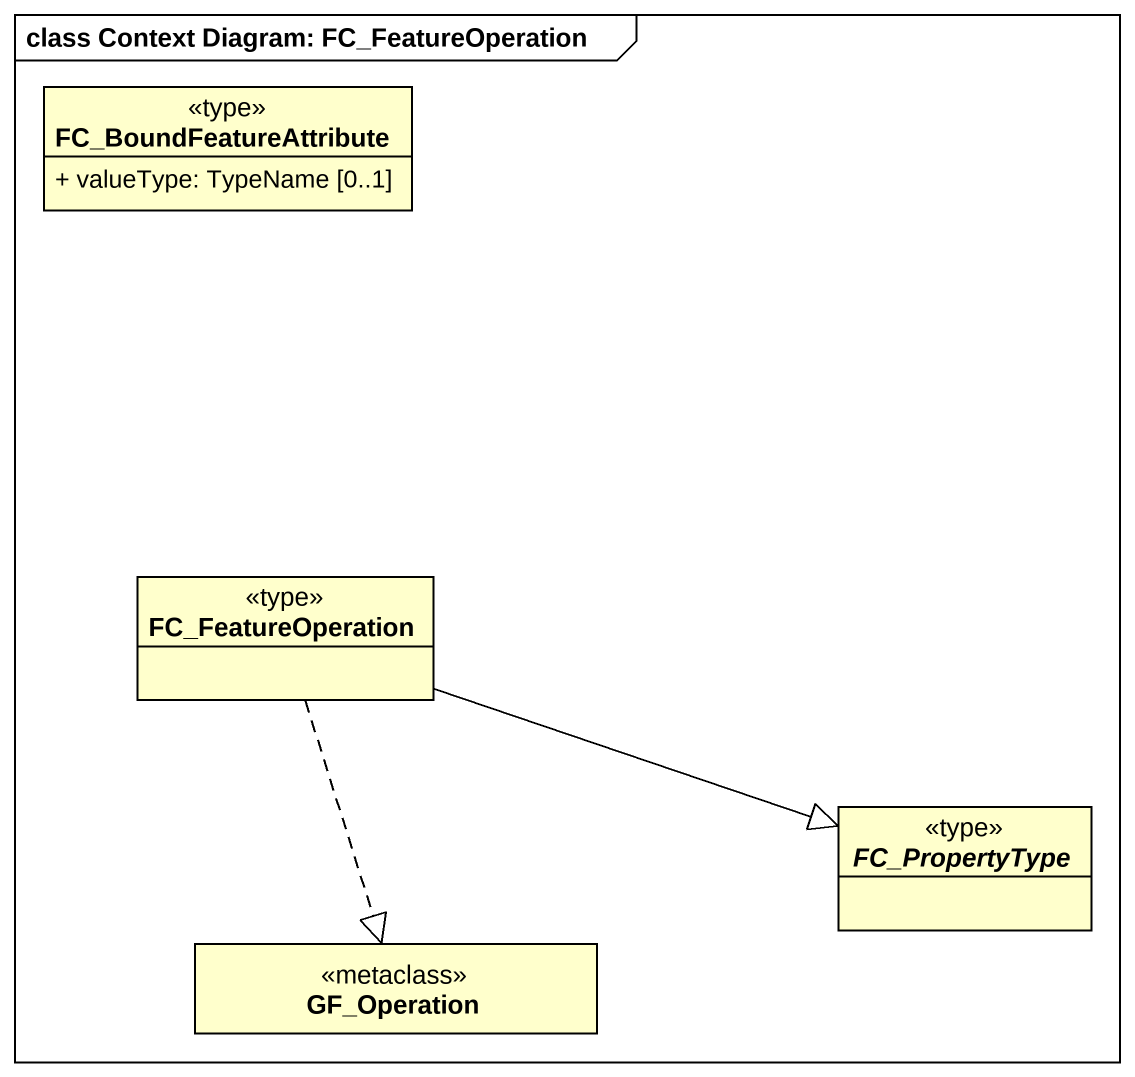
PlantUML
@startuml
mainframe class Context Diagram: FC_FeatureOperation
hide circle
hide empty members
skinparam classAttributeIconSize 0
class FC_BoundFeatureAttribute <<type>> {
  + valueType: TypeName [0..1]
}
class FC_FeatureOperation <<type>>
abstract class FC_PropertyType <<type>>
class GF_Operation <<metaclass>>
FC_FeatureOperation -right-|> FC_PropertyType
FC_FeatureOperation ..|> GF_Operation
@enduml
